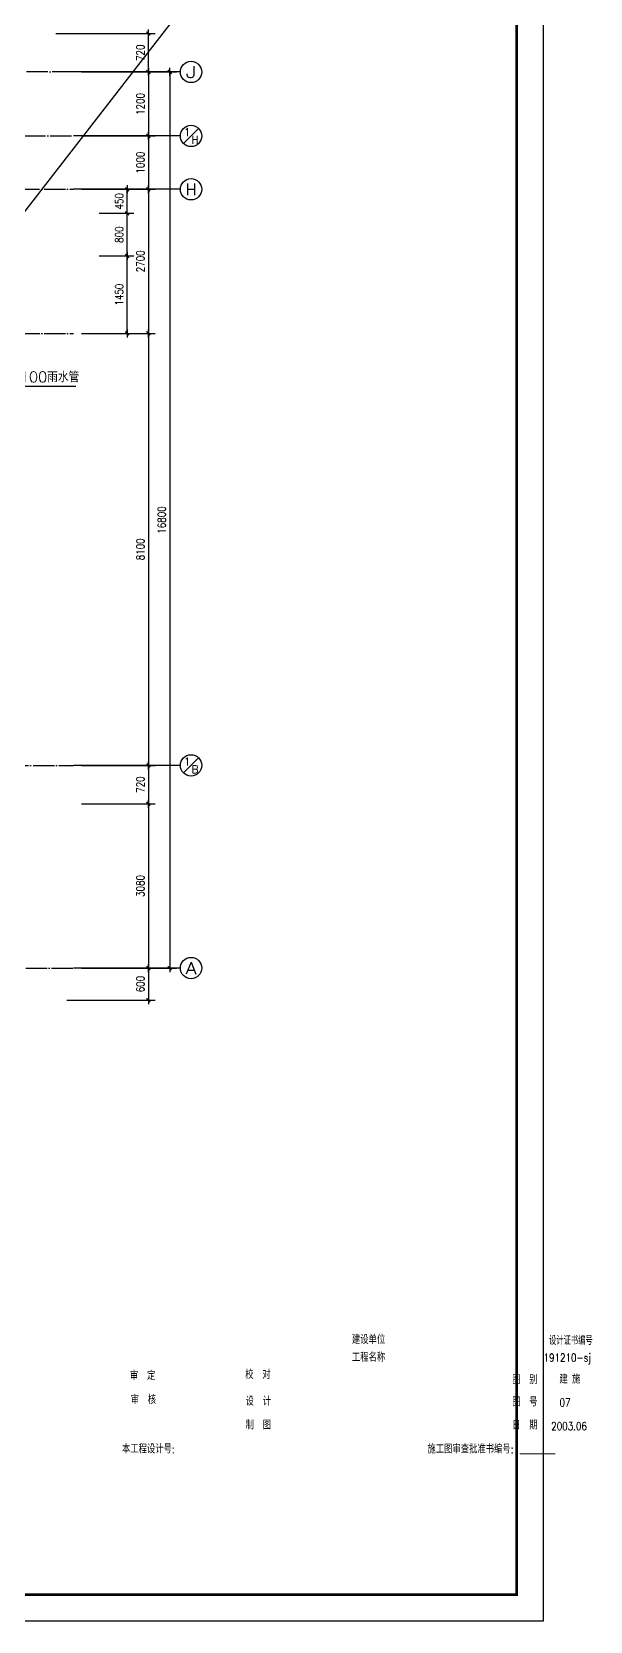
# Model space of a CAD drawing. Extents: x 12400 to 217743, y 90685 to 209848.
# Drawn here: x 162957 to 173420, y 90904 to 120701 of the extents above; entities that cross this region are included whole.
import ezdxf
from ezdxf.enums import TextEntityAlignment as Align

# ---------------------------------------------------------------- set-up
doc = ezdxf.new("R2010")
doc.units = 0
doc.header["$LTSCALE"] = 200
doc.linetypes.add('DOTE', pattern=[2.42, 2, -0.2, 0.02, -0.2])
doc.layers.get('0').update_dxf_attribs({"linetype": 'CONTINUOUS'})
doc.layers.get('DEFPOINTS').update_dxf_attribs({"linetype": 'CONTINUOUS'})
for name, color, linetype in [('AXIS', 3, 'CONTINUOUS'), ('AXIS_TEXT', 7, 'CONTINUOUS'), ('DOTE', 1, 'DOTE'), ('PUB_DIM', 3, 'CONTINUOUS'), ('PUB_TEXT', 7, 'CONTINUOUS'), ('PUB_TITLE', 143, 'CONTINUOUS')]:
    doc.layers.add(name, color=color, linetype=linetype)
doc.styles.add('$', font='romans.shx', dxfattribs={"width": 0.7, "bigfont": 'china.shx'})
doc.styles.add('COMPLEX', font='COMPLEX')
doc.styles.add('DIM_FONT', font='SIMPLEX', dxfattribs={"width": 0.8})
doc.styles.add('HZ', font='txt', dxfattribs={"bigfont": 'hztxt'})
doc.dimstyles.new('DIMN50', dxfattribs={"dimscale": 0.5, "dimtxt": 300, "dimasz": 1, "dimexe": 250, "dimexo": 300, "dimgap": 150, "dimtad": 1, "dimdec": 0, "dimzin": 0, "dimdsep": 46, "dimtxsty": 'DIM_FONT', "dimblk": '_DIMX', "dimblk1": 'DOTSMALL', "dimblk2": 'DOTSMALL', "dimcen": 2.5, "dimclrt": 7, "dimadec": 0, "dimazin": 0, "dimtfac": 1, "dimtdec": 0, "dimtix": 1, "dimtmove": 2, "dimatfit": 3, "dimldrblk": '_DIMX', "dimfxl": 0, "dimtolj": 1, "dimtzin": 0, "dimarcsym": 0})
doc.dimstyles.new('MAO', dxfattribs={"dimscale": 0.5, "dimtxt": 400, "dimasz": 250, "dimexe": 250, "dimexo": 0, "dimgap": 150, "dimtad": 1, "dimdec": 0, "dimzin": 0, "dimdsep": 46, "dimtxsty": 'DIM_FONT', "dimblk": '_DIMX', "dimblk1": 'DOTSMALL', "dimblk2": 'DOTSMALL', "dimsah": 1, "dimcen": 2.5, "dimclrt": 7, "dimadec": 0, "dimazin": 0, "dimtfac": 1, "dimtdec": 0, "dimtix": 1, "dimtmove": 2, "dimatfit": 3, "dimldrblk": 'DOTSMALL', "dimfxl": 0, "dimtolj": 1, "dimtzin": 0, "dimarcsym": 0})

# ---------------------------------------------------------------- blocks, each defined once
blk = doc.blocks.new('_DIMX')
blk.add_line((-150, 0), (150, 0))
at = {"const_width": 50}
blk.add_lwpolyline([(-70, -70), (70, 70)], dxfattribs=at)
blk = doc.blocks.new('*D1444')
at = {"layer": 'AXIS', "color": 0, "lineweight": -2}
for p, q in [((163891, 119948), (165266, 119948)), ((165141, 119947), (165141, 118748)), ((163891, 118748), (165266, 118748))]:
    blk.add_line(p, q, dxfattribs=at)
at = {"layer": 'DEFPOINTS', "color": 0}
for p in [(163741, 119948), (163741, 118748), (165141, 118748)]:
    blk.add_point(p, dxfattribs=at)
at = {"layer": 'AXIS', "color": 0, "lineweight": -2, "xscale": 0.5, "yscale": 0.5, "zscale": 0.5}
for p, rotation in [((165141, 119948), 90), ((165141, 118748), 270)]:
    blk.add_blockref('_DIMX', p, dxfattribs=dict(at, rotation=rotation))
at = {"layer": 'AXIS', "color": 7, "insert": (164991, 119348), "char_height": 150, "attachment_point": 5, "rotation": 90, "style": 'DIM_FONT'}
blk.add_mtext('\\A1;1200', dxfattribs=at)
blk = doc.blocks.new('_DOTSMALL')
at = {"color": 0, "linetype": 'ByBlock', "const_width": 0.5}
blk.add_lwpolyline([(-0.0625, 0, 1), (0.0625, 0, 1)], format="xyb", close=True, dxfattribs=at)
blk = doc.blocks.new('*D1445')
at = {"layer": 'AXIS', "color": 0, "lineweight": -2}
for p, q in [((163891, 119948), (165666, 119948)), ((165541, 119947), (165541, 103148)), ((163891, 103148), (165666, 103148))]:
    blk.add_line(p, q, dxfattribs=at)
at = {"layer": 'DEFPOINTS', "color": 0}
for p in [(163741, 119948), (163741, 103148), (165541, 103148)]:
    blk.add_point(p, dxfattribs=at)
at = {"layer": 'AXIS', "color": 0, "lineweight": -2, "xscale": 0.5, "yscale": 0.5, "zscale": 0.5}
for p, rotation in [((165541, 119948), 90), ((165541, 103148), 270)]:
    blk.add_blockref('_DIMX', p, dxfattribs=dict(at, rotation=rotation))
at = {"layer": 'AXIS', "color": 7, "insert": (165391, 111548), "char_height": 150, "attachment_point": 5, "rotation": 90, "style": 'DIM_FONT'}
blk.add_mtext('\\A1;16800', dxfattribs=at)
blk = doc.blocks.new('*D1451')
at = {"layer": 'AXIS', "color": 0, "lineweight": -2}
for p, q in [((163891, 118748), (165266, 118748)), ((165141, 118747), (165141, 117748)), ((163891, 117748), (165266, 117748))]:
    blk.add_line(p, q, dxfattribs=at)
at = {"layer": 'DEFPOINTS', "color": 0}
for p in [(163741, 118748), (163741, 117748), (165141, 117748)]:
    blk.add_point(p, dxfattribs=at)
at = {"layer": 'AXIS', "color": 0, "lineweight": -2, "xscale": 0.5, "yscale": 0.5, "zscale": 0.5}
for p, rotation in [((165141, 118748), 90), ((165141, 117748), 270)]:
    blk.add_blockref('_DIMX', p, dxfattribs=dict(at, rotation=rotation))
at = {"layer": 'AXIS', "color": 7, "insert": (164991, 118248), "char_height": 150, "attachment_point": 5, "rotation": 90, "style": 'DIM_FONT'}
blk.add_mtext('\\A1;1000', dxfattribs=at)
blk = doc.blocks.new('_AXISO')
blk.add_circle((0, 0), 0.5)
at = {"layer": 'AXIS_TEXT', "style": 'COMPLEX', "width": 1.041667}
blk.add_attdef('A', text='', height=0.56, dxfattribs=at).set_placement((-0.25, -0.28), (0.25, -0.28), align=Align.FIT)
blk = doc.blocks.new('*D1453')
at = {"layer": 'AXIS', "color": 0, "lineweight": -2}
for p, q in [((163891, 106948), (165266, 106948)), ((165141, 106947), (165141, 106228)), ((163891, 106228), (165266, 106228))]:
    blk.add_line(p, q, dxfattribs=at)
at = {"layer": 'DEFPOINTS', "color": 0}
for p in [(163741, 106948), (163741, 106228), (165141, 106228)]:
    blk.add_point(p, dxfattribs=at)
at = {"layer": 'AXIS', "color": 0, "lineweight": -2, "xscale": 0.5, "yscale": 0.5, "zscale": 0.5}
for p, rotation in [((165141, 106948), 90), ((165141, 106228), 270)]:
    blk.add_blockref('_DIMX', p, dxfattribs=dict(at, rotation=rotation))
at = {"layer": 'AXIS', "color": 7, "insert": (164991, 106588), "char_height": 150, "attachment_point": 5, "rotation": 90, "style": 'DIM_FONT'}
blk.add_mtext('\\A1;720', dxfattribs=at)
blk = doc.blocks.new('*D1455')
at = {"layer": 'AXIS', "color": 0, "lineweight": -2}
for p, q in [((163891, 117748), (165266, 117748)), ((165141, 117747), (165141, 115048)), ((163891, 115048), (165266, 115048))]:
    blk.add_line(p, q, dxfattribs=at)
at = {"layer": 'DEFPOINTS', "color": 0}
for p in [(163741, 117748), (163741, 115048), (165141, 115048)]:
    blk.add_point(p, dxfattribs=at)
at = {"layer": 'AXIS', "color": 0, "lineweight": -2, "xscale": 0.5, "yscale": 0.5, "zscale": 0.5}
for p, rotation in [((165141, 117748), 90), ((165141, 115048), 270)]:
    blk.add_blockref('_DIMX', p, dxfattribs=dict(at, rotation=rotation))
at = {"layer": 'AXIS', "color": 7, "insert": (164991, 116398), "char_height": 150, "attachment_point": 5, "rotation": 90, "style": 'DIM_FONT'}
blk.add_mtext('\\A1;2700', dxfattribs=at)
blk = doc.blocks.new('*D1629')
at = {"layer": 'AXIS', "color": 0, "lineweight": -2}
for p, q in [((164206, 103148), (165266, 103148)), ((165141, 103147), (165141, 102548)), ((163611, 102548), (165266, 102548))]:
    blk.add_line(p, q, dxfattribs=at)
at = {"layer": 'DEFPOINTS', "color": 0}
for p in [(164056, 103148), (163461, 102548), (165141, 102548)]:
    blk.add_point(p, dxfattribs=at)
at = {"layer": 'AXIS', "color": 0, "lineweight": -2, "xscale": 0.5, "yscale": 0.5, "zscale": 0.5}
for p, rotation in [((165141, 103148), 90), ((165141, 102548), 270)]:
    blk.add_blockref('_DIMX', p, dxfattribs=dict(at, rotation=rotation))
at = {"layer": 'AXIS', "color": 7, "insert": (164991, 102848), "char_height": 150, "attachment_point": 5, "rotation": 90, "style": 'DIM_FONT'}
blk.add_mtext('\\A1;600', dxfattribs=at)
blk = doc.blocks.new('*D1630')
at = {"layer": 'AXIS', "color": 0, "lineweight": -2}
for p, q in [((163406, 120668), (165266, 120668)), ((165141, 119948), (165141, 120667)), ((163891, 119948), (165266, 119948))]:
    blk.add_line(p, q, dxfattribs=at)
at = {"layer": 'DEFPOINTS', "color": 0}
for p in [(163256, 120668), (165141, 120668), (163741, 119948)]:
    blk.add_point(p, dxfattribs=at)
at = {"layer": 'AXIS', "color": 0, "lineweight": -2, "xscale": 0.5, "yscale": 0.5, "zscale": 0.5}
for p, rotation in [((165141, 120668), 90), ((165141, 119948), 270)]:
    blk.add_blockref('_DIMX', p, dxfattribs=dict(at, rotation=rotation))
at = {"layer": 'AXIS', "color": 7, "insert": (164991, 120308), "char_height": 150, "attachment_point": 5, "rotation": 90, "style": 'DIM_FONT'}
blk.add_mtext('\\A1;720', dxfattribs=at)
blk = doc.blocks.new('*D1633')
at = {"layer": 'AXIS', "color": 0, "lineweight": -2}
for p, q in [((163891, 106228), (165266, 106228)), ((165141, 106227), (165141, 103148)), ((163891, 103148), (165266, 103148))]:
    blk.add_line(p, q, dxfattribs=at)
at = {"layer": 'DEFPOINTS', "color": 0}
for p in [(163741, 106228), (163741, 103148), (165141, 103148)]:
    blk.add_point(p, dxfattribs=at)
at = {"layer": 'AXIS', "color": 0, "lineweight": -2, "xscale": 0.5, "yscale": 0.5, "zscale": 0.5}
for p, rotation in [((165141, 106228), 90), ((165141, 103148), 270)]:
    blk.add_blockref('_DIMX', p, dxfattribs=dict(at, rotation=rotation))
at = {"layer": 'AXIS', "color": 7, "insert": (164991, 104688), "char_height": 150, "attachment_point": 5, "rotation": 90, "style": 'DIM_FONT'}
blk.add_mtext('\\A1;3080', dxfattribs=at)
blk = doc.blocks.new('*D1634')
at = {"layer": 'AXIS', "color": 0, "lineweight": -2}
for p, q in [((163891, 115048), (165266, 115048)), ((165141, 115047), (165141, 106948)), ((163891, 106948), (165266, 106948))]:
    blk.add_line(p, q, dxfattribs=at)
at = {"layer": 'DEFPOINTS', "color": 0}
for p in [(163741, 115048), (163741, 106948), (165141, 106948)]:
    blk.add_point(p, dxfattribs=at)
at = {"layer": 'AXIS', "color": 0, "lineweight": -2, "xscale": 0.5, "yscale": 0.5, "zscale": 0.5}
for p, rotation in [((165141, 115048), 90), ((165141, 106948), 270)]:
    blk.add_blockref('_DIMX', p, dxfattribs=dict(at, rotation=rotation))
at = {"layer": 'AXIS', "color": 7, "insert": (164991, 110998), "char_height": 150, "attachment_point": 5, "rotation": 90, "style": 'DIM_FONT'}
blk.add_mtext('\\A1;8100', dxfattribs=at)
blk = doc.blocks.new('_AXIST')
blk.add_line((-0.354, -0.354), (0.354, 0.354))
at = {"layer": 'AXIS_TEXT', "style": 'COMPLEX', "width": 1.041667}
for p, p2 in [((-0.343, -0.002), (-0.017, -0.002)), ((0.017, -0.362), (0.343, -0.362))]:
    blk.add_attdef('A', text='', height=0.364, dxfattribs=at).set_placement(p, p2, align=Align.FIT)
blk = doc.blocks.new('*D1866')
at = {"layer": 'AXIS', "color": 0, "lineweight": -2}
for p, q in [((164220, 116498), (164870, 116498)), ((164745, 115048), (164745, 116497)), ((164220, 115048), (164870, 115048))]:
    blk.add_line(p, q, dxfattribs=at)
at = {"layer": 'DEFPOINTS', "color": 0}
for p in [(164070, 116498), (164745, 116498), (164070, 115048)]:
    blk.add_point(p, dxfattribs=at)
at = {"layer": 'AXIS', "color": 0, "lineweight": -2, "xscale": 0.5, "yscale": 0.5, "zscale": 0.5}
for p, rotation in [((164745, 116498), 90), ((164745, 115048), 270)]:
    blk.add_blockref('_DIMX', p, dxfattribs=dict(at, rotation=rotation))
at = {"layer": 'AXIS', "color": 7, "insert": (164595, 115773), "char_height": 150, "attachment_point": 5, "rotation": 90, "style": 'DIM_FONT'}
blk.add_mtext('\\A1;1450', dxfattribs=at)
blk = doc.blocks.new('*D1867')
at = {"layer": 'AXIS', "color": 0, "lineweight": -2}
for p, q in [((164220, 117298), (164870, 117298)), ((164745, 116498), (164745, 117297)), ((164220, 116498), (164870, 116498))]:
    blk.add_line(p, q, dxfattribs=at)
at = {"layer": 'DEFPOINTS', "color": 0}
for p in [(164070, 117298), (164745, 117298), (164070, 116498)]:
    blk.add_point(p, dxfattribs=at)
at = {"layer": 'AXIS', "color": 0, "lineweight": -2, "xscale": 0.5, "yscale": 0.5, "zscale": 0.5}
for p, rotation in [((164745, 117298), 90), ((164745, 116498), 270)]:
    blk.add_blockref('_DIMX', p, dxfattribs=dict(at, rotation=rotation))
at = {"layer": 'AXIS', "color": 7, "insert": (164595, 116898), "char_height": 150, "attachment_point": 5, "rotation": 90, "style": 'DIM_FONT'}
blk.add_mtext('\\A1;800', dxfattribs=at)
blk = doc.blocks.new('*D1868')
at = {"layer": 'AXIS', "color": 0, "lineweight": -2}
for p, q in [((164220, 117748), (164870, 117748)), ((164745, 117748), (164745, 117749)), ((164745, 117298), (164745, 117748)), ((164220, 117298), (164870, 117298)), ((164745, 117297), (164745, 117297))]:
    blk.add_line(p, q, dxfattribs=at)
at = {"layer": 'DEFPOINTS', "color": 0}
for p in [(164070, 117748), (164745, 117748), (164070, 117298)]:
    blk.add_point(p, dxfattribs=at)
at = {"layer": 'AXIS', "color": 0, "lineweight": -2, "xscale": 0.5, "yscale": 0.5, "zscale": 0.5}
for p, rotation in [((164745, 117748), 270), ((164745, 117298), 90)]:
    blk.add_blockref('_DIMX', p, dxfattribs=dict(at, rotation=rotation))
at = {"layer": 'AXIS', "color": 7, "insert": (164595, 117523), "char_height": 150, "attachment_point": 5, "rotation": 90, "style": 'DIM_FONT'}
blk.add_mtext('\\A1;450', dxfattribs=at)

msp = doc.modelspace()

# ---------------------------------------------------------------- linework, layer by layer
at = {"layer": 'AXIS'}
for p, q in [((165740.801, 119947.737), (163740.801, 119947.737)), ((165740.801, 118747.737), (163740.801, 118747.737)), ((165740.801, 117747.737), (163740.801, 117747.737)), ((165740.801, 106947.737), (163740.801, 106947.737)), ((165740.801, 103147.737), (163740.801, 103147.737))]:
    msp.add_line(p, q, dxfattribs=at)
at = {"layer": 'DOTE'}
for p, q in [((163740.801, 119947.737), (147840.801, 119947.737)), ((157491.492, 118747.737), (163740.801, 118747.737)), ((160283.8, 117747.737), (163740.801, 117747.737)), ((153508.773, 115047.737), (163740.801, 115047.737)), ((155235.929, 106947.737), (163740.801, 106947.737)), ((147840.801, 103147.737), (163740.801, 103147.737))]:
    msp.add_line(p, q, dxfattribs=at)
at = {"layer": 'PUB_DIM'}
msp.add_line((161760.801, 115959.354), (168809.788, 125046.723), dxfattribs=at)
at = {"layer": 'PUB_TITLE'}
msp.add_lwpolyline([(142839.436, 90903.919), (142839.436, 132953.919), (172539.436, 132953.919), (172539.436, 90903.919)], close=True, dxfattribs=at)
at = {"layer": 'PUB_TITLE', "const_width": 50}
msp.add_lwpolyline([(143339.436, 91403.919), (172039.436, 91403.919), (172039.436, 131703.919), (143339.436, 131703.919)], close=True, dxfattribs=at)

# ---------------------------------------------------------------- block references
at = {"layer": 'AXIS'}
ref = msp.add_blockref('_AXISO', (165940.801, 119947.737), dxfattribs=dict(at, xscale=400, yscale=400, zscale=400))
ref.add_attrib('A', 'J', dxfattribs={"layer": 'AXIS_TEXT', "height": 224, "style": 'COMPLEX', "width": 1.704545}).set_placement((165840.801, 119835.737), (166040.801, 119835.737), align=Align.FIT)
at = {"layer": 'AXIS', "xscale": 400, "yscale": 400, "zscale": 400}
for p in [(165940.801, 118747.737), (165940.801, 106947.737)]:
    msp.add_blockref('_AXISO', p, dxfattribs=at)
at = {"layer": 'AXIS'}
ref = msp.add_blockref('_AXIST', (165940.801, 118747.737), dxfattribs=dict(at, xscale=400, yscale=400, zscale=400))
ref.add_attrib('A', '1', dxfattribs={"layer": 'AXIS_TEXT', "height": 145.6, "style": 'COMPLEX', "width": 2.083333}).set_placement((165803.801, 118746.937), (165933.801, 118746.937), align=Align.FIT)
ref.add_attrib('A', 'H', dxfattribs={"layer": 'AXIS_TEXT', "height": 145.6, "style": 'COMPLEX', "width": 0.9375}).set_placement((165947.801, 118602.937), (166077.801, 118602.937), align=Align.FIT)
ref = msp.add_blockref('_AXISO', (165940.801, 117747.737), dxfattribs=dict(at, xscale=400, yscale=400, zscale=400))
ref.add_attrib('A', 'H', dxfattribs={"layer": 'AXIS_TEXT', "height": 224, "style": 'COMPLEX', "width": 0.9375}).set_placement((165840.801, 117635.737), (166040.801, 117635.737), align=Align.FIT)
ref = msp.add_blockref('_AXIST', (165940.801, 106947.737), dxfattribs=dict(at, xscale=400, yscale=400, zscale=400))
ref.add_attrib('A', '1', dxfattribs={"layer": 'AXIS_TEXT', "height": 145.6, "style": 'COMPLEX', "width": 2.083333}).set_placement((165803.801, 106946.937), (165933.801, 106946.937), align=Align.FIT)
ref.add_attrib('A', 'B', dxfattribs={"layer": 'AXIS_TEXT', "height": 145.6, "style": 'COMPLEX', "width": 1.102941}).set_placement((165947.801, 106802.937), (166077.801, 106802.937), align=Align.FIT)
at = {"layer": 'AXIS', "xscale": 400, "yscale": 400, "zscale": 400}
msp.add_blockref('_AXISO', (165940.801, 103147.737), dxfattribs=at).add_auto_attribs({'A': 'A'})

# ---------------------------------------------------------------- texts
at = {"layer": 'PUB_TEXT', "color": 7, "insert": (162046.406, 114230.759), "char_height": 200, "attachment_point": 4, "style": 'HZ'}
msp.add_mtext('100X100雨水管', dxfattribs=at)
at = {"layer": 'PUB_TITLE', "style": '$'}
for s, width, p in [('建设单位', 0.8, (168955.168, 96104.757)), ('设计证书编号', 0.7, (172647.728, 96086.217)), ('工程名称', 0.8, (168955.168, 95771.424)), ('191210-sj', 0.8, (172545.34, 95770.193)), ('审  定', 0.8, (164795.544, 95428.304)), ('校  对', 0.8, (166955.436, 95447.812)), ('图  别', 0.8, (171957.165, 95351.986)), ('建 施', 0.8, (172842.495, 95362.028)), ('审  核', 0.8, (164810.417, 94976.923)), ('设  计', 0.8, (166963.035, 94947.967)), ('图  号', 0.8, (171957.165, 94935.38)), ('07', 0.8, (172845.462, 94929.45)), ('制  图', 0.8, (166962.465, 94502.636)), ('日  期', 0.8, (171957.165, 94501.271)), ('2003.06', 0.8, (172689.108, 94485.117)), ('本工程设计号:', 0.8, (164646.852, 94053.373)), ('施工图审查批准书编号:', 0.8, (170370.183, 94052.13))]:
    msp.add_text(s, height=150, dxfattribs=dict(at, width=width)).set_placement(p)
at = {"layer": 'PUB_TITLE', "style": '$', "width": 0.8}
msp.add_attdef('________', (172102.754, 94055.426), '', height=150, dxfattribs=at)

# ---------------------------------------------------------------- dimensions: what is measured, and where the dimension line sits
at = {"layer": 'AXIS'}
for base, p1, p2, angle, picture, middle in [((165140.801, 120667.737), (163740.801, 119947.737), (163256.082, 120667.737), 90, '*D1630', (164990.801, 120307.737)), ((165140.801, 118747.737), (163740.801, 119947.737), (163740.801, 118747.737), 90, '*D1444', (164990.801, 119347.737)), ((165140.801, 117747.737), (163740.801, 118747.737), (163740.801, 117747.737), 90, '*D1451', (164990.801, 118247.737)), ((165140.801, 115047.737), (163740.801, 117747.737), (163740.801, 115047.737), 90, '*D1455', (164990.801, 116397.737)), ((165140.801, 106947.737), (163740.801, 115047.737), (163740.801, 106947.737), 90, '*D1634', (164990.801, 110997.737)), ((165140.801, 106227.737), (163740.801, 106947.737), (163740.801, 106227.737), 90, '*D1453', (164990.801, 106587.737)), ((165140.801, 103147.737), (163740.801, 106227.737), (163740.801, 103147.737), 90, '*D1633', (164990.801, 104687.737)), ((165140.801, 102547.737), (164056.106, 103147.737), (163460.849, 102547.737), 270, '*D1629', (164990.801, 102847.737))]:
    dim = msp.add_linear_dim(base=base, p1=p1, p2=p2, angle=angle, dimstyle='DIMN50', dxfattribs=at)
    dim.commit()
    dim.dimension.update_dxf_attribs({"geometry": picture, "text_midpoint": middle})
for p1, p2, distance, picture, middle in [((163740.801, 119947.737), (163740.801, 103147.737), 1800, '*D1445', (165390.801, 111547.737)), ((164070.16, 117297.704), (164070.16, 117747.704), -674.446, '*D1868', (164594.606, 117522.704)), ((164070.16, 116497.704), (164070.16, 117297.704), -674.446, '*D1867', (164594.606, 116897.704)), ((164070.16, 115047.704), (164070.16, 116497.704), -674.446, '*D1866', (164594.606, 115772.704))]:
    dim = msp.add_aligned_dim(p1=p1, p2=p2, distance=distance, dimstyle='DIMN50', dxfattribs=at)
    dim.commit()
    dim.dimension.update_dxf_attribs({"geometry": picture, "text_midpoint": middle})

# ---------------------------------------------------------------- leaders
at = {"layer": 'PUB_TEXT', "annotation_type": 0, "has_hookline": 1, "hookline_direction": 0, "text_width": 1733.333}
msp.add_leader([(160764.309, 114814.389), (161846.406, 114055.759), (161971.406, 114055.759)], dimstyle='MAO', dxfattribs=at)

doc.saveas('drawing.dxf')
